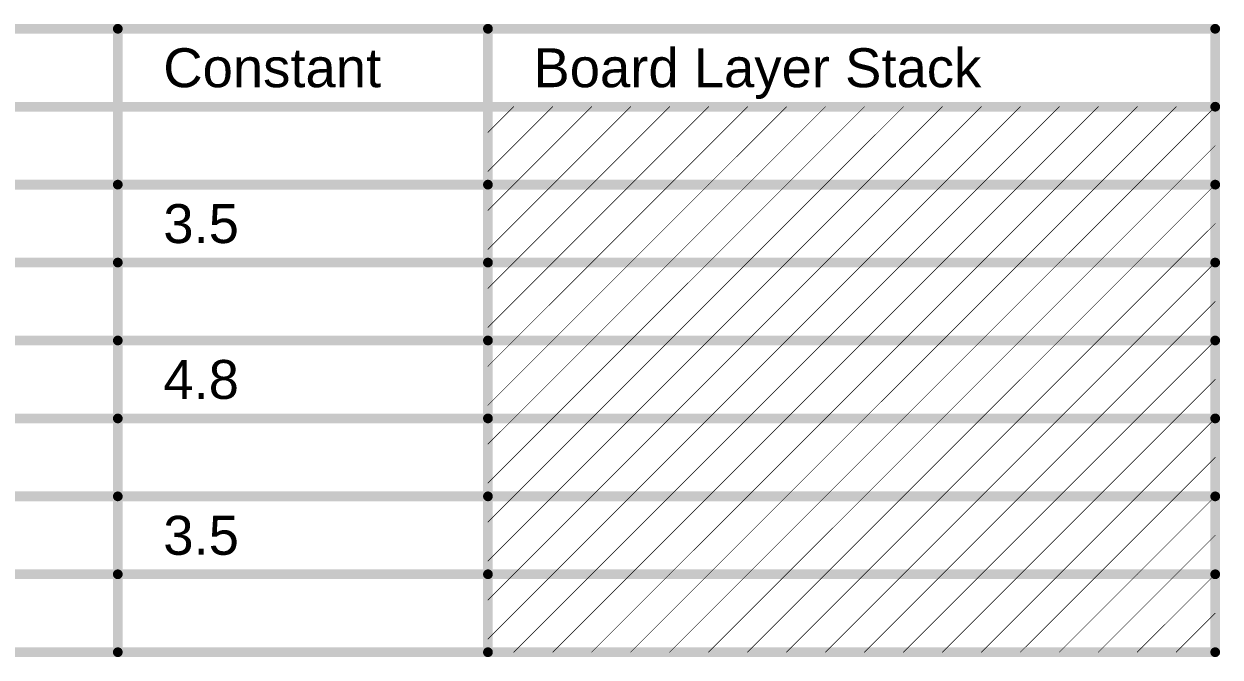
# Model space of a CAD drawing. Header units: millimetres. Extents: x -25 to 98, y -11 to 79.
# Drawn here: x 48.93 to 95.71, y 53.98 to 78.74 of the extents above; entities that cross this region are included whole.
import ezdxf

# ---------------------------------------------------------------- set-up
doc = ezdxf.new("R2010")
doc.units = ezdxf.units.MM
doc.layers.add('Mechanical3', color=76, linetype='Continuous')
doc.styles.add('Arial', font='', dxfattribs={"height": 0.2})
doc.styles.get('Arial').set_extended_font_data('Arial')

msp = doc.modelspace()

# ---------------------------------------------------------------- linework, layer by layer
at = {"layer": 'Mechanical3'}
for points, const_width in [([(-19.769, 78.554), (95.516, 78.554)], 0.381), ([(52.602, 54.17), (52.602, 78.554)], 0.381), ([(67.076, 54.17), (67.076, 78.554)], 0.381), ([(95.516, 54.17), (95.516, 78.554)], 0.381), ([(-19.769, 75.506), (95.516, 75.506)], 0.381), ([(67.076, 72.974), (69.608, 75.506)], 0.0254), ([(67.076, 74.498), (68.084, 75.506)], 0.0254), ([(68.084, 72.458), (71.132, 75.506)], 0.0254), ([(69.608, 72.458), (72.656, 75.506)], 0.0254), ([(71.132, 72.458), (74.18, 75.506)], 0.0254), ([(72.656, 72.458), (75.704, 75.506)], 0.0254), ([(74.18, 72.458), (77.228, 75.506)], 0.0254), ([(75.704, 72.458), (78.752, 75.506)], 0.0254), ([(77.228, 72.458), (80.276, 75.506)], 0.0254), ([(78.752, 72.458), (81.8, 75.506)], 0.0254), ([(80.276, 72.458), (83.324, 75.506)], 0.0254), ([(81.8, 72.458), (84.848, 75.506)], 0.0254), ([(83.324, 72.458), (86.372, 75.506)], 0.0254), ([(84.848, 72.458), (87.896, 75.506)], 0.0254), ([(86.372, 72.458), (89.42, 75.506)], 0.0254), ([(87.896, 72.458), (90.944, 75.506)], 0.0254), ([(89.42, 72.458), (92.468, 75.506)], 0.0254), ([(90.944, 72.458), (93.992, 75.506)], 0.0254), ([(92.468, 72.458), (95.516, 75.506)], 0.0254), ([(93.992, 72.458), (95.516, 73.982)], 0.0254), ([(36.096, 72.458), (52.602, 72.458)], 0.381), ([(52.602, 72.458), (67.076, 72.458)], 0.381), ([(67.076, 72.458), (95.516, 72.458)], 0.381), ([(67.076, 69.926), (69.608, 72.458)], 0.0254), ([(67.076, 71.45), (68.084, 72.458)], 0.0254), ([(68.084, 69.41), (71.132, 72.458)], 0.0254), ([(69.608, 69.41), (72.656, 72.458)], 0.0254), ([(71.132, 69.41), (74.18, 72.458)], 0.0254), ([(72.656, 69.41), (75.704, 72.458)], 0.0254), ([(74.18, 69.41), (77.228, 72.458)], 0.0254), ([(75.704, 69.41), (78.752, 72.458)], 0.0254), ([(77.228, 69.41), (80.276, 72.458)], 0.0254), ([(78.752, 69.41), (81.8, 72.458)], 0.0254), ([(80.276, 69.41), (83.324, 72.458)], 0.0254), ([(81.8, 69.41), (84.848, 72.458)], 0.0254), ([(83.324, 69.41), (86.372, 72.458)], 0.0254), ([(84.848, 69.41), (87.896, 72.458)], 0.0254), ([(86.372, 69.41), (89.42, 72.458)], 0.0254), ([(87.896, 69.41), (90.944, 72.458)], 0.0254), ([(89.42, 69.41), (92.468, 72.458)], 0.0254), ([(90.944, 69.41), (93.992, 72.458)], 0.0254), ([(92.468, 69.41), (95.516, 72.458)], 0.0254), ([(93.992, 69.41), (95.516, 70.934)], 0.0254), ([(36.096, 69.41), (52.602, 69.41)], 0.381), ([(52.602, 69.41), (67.076, 69.41)], 0.381), ([(67.076, 69.41), (95.516, 69.41)], 0.381), ([(67.076, 66.878), (69.608, 69.41)], 0.0254), ([(67.076, 68.402), (68.084, 69.41)], 0.0254), ([(68.084, 66.362), (71.132, 69.41)], 0.0254), ([(69.608, 66.362), (72.656, 69.41)], 0.0254), ([(71.132, 66.362), (74.18, 69.41)], 0.0254), ([(72.656, 66.362), (75.704, 69.41)], 0.0254), ([(74.18, 66.362), (77.228, 69.41)], 0.0254), ([(75.704, 66.362), (78.752, 69.41)], 0.0254), ([(77.228, 66.362), (80.276, 69.41)], 0.0254), ([(78.752, 66.362), (81.8, 69.41)], 0.0254), ([(80.276, 66.362), (83.324, 69.41)], 0.0254), ([(81.8, 66.362), (84.848, 69.41)], 0.0254), ([(83.324, 66.362), (86.372, 69.41)], 0.0254), ([(84.848, 66.362), (87.896, 69.41)], 0.0254), ([(86.372, 66.362), (89.42, 69.41)], 0.0254), ([(87.896, 66.362), (90.944, 69.41)], 0.0254), ([(89.42, 66.362), (92.468, 69.41)], 0.0254), ([(90.944, 66.362), (93.992, 69.41)], 0.0254), ([(92.468, 66.362), (95.516, 69.41)], 0.0254), ([(93.992, 66.362), (95.516, 67.886)], 0.0254), ([(36.096, 66.362), (52.602, 66.362)], 0.381), ([(52.602, 66.362), (67.076, 66.362)], 0.381), ([(67.076, 66.362), (95.516, 66.362)], 0.381), ([(67.076, 63.83), (69.608, 66.362)], 0.0254), ([(67.076, 65.354), (68.084, 66.362)], 0.0254), ([(68.084, 63.314), (71.132, 66.362)], 0.0254), ([(69.608, 63.314), (72.656, 66.362)], 0.0254), ([(71.132, 63.314), (74.18, 66.362)], 0.0254), ([(72.656, 63.314), (75.704, 66.362)], 0.0254), ([(74.18, 63.314), (77.228, 66.362)], 0.0254), ([(75.704, 63.314), (78.752, 66.362)], 0.0254), ([(77.228, 63.314), (80.276, 66.362)], 0.0254), ([(78.752, 63.314), (81.8, 66.362)], 0.0254), ([(80.276, 63.314), (83.324, 66.362)], 0.0254), ([(81.8, 63.314), (84.848, 66.362)], 0.0254), ([(83.324, 63.314), (86.372, 66.362)], 0.0254), ([(84.848, 63.314), (87.896, 66.362)], 0.0254), ([(86.372, 63.314), (89.42, 66.362)], 0.0254), ([(87.896, 63.314), (90.944, 66.362)], 0.0254), ([(89.42, 63.314), (92.468, 66.362)], 0.0254), ([(90.944, 63.314), (93.992, 66.362)], 0.0254), ([(92.468, 63.314), (95.516, 66.362)], 0.0254), ([(93.992, 63.314), (95.516, 64.838)], 0.0254), ([(36.096, 63.314), (52.602, 63.314)], 0.381), ([(52.602, 63.314), (67.076, 63.314)], 0.381), ([(67.076, 63.314), (95.516, 63.314)], 0.381), ([(67.076, 60.782), (69.608, 63.314)], 0.0254), ([(67.076, 62.306), (68.084, 63.314)], 0.0254), ([(68.084, 60.266), (71.132, 63.314)], 0.0254), ([(69.608, 60.266), (72.656, 63.314)], 0.0254), ([(71.132, 60.266), (74.18, 63.314)], 0.0254), ([(72.656, 60.266), (75.704, 63.314)], 0.0254), ([(74.18, 60.266), (77.228, 63.314)], 0.0254), ([(75.704, 60.266), (78.752, 63.314)], 0.0254), ([(77.228, 60.266), (80.276, 63.314)], 0.0254), ([(78.752, 60.266), (81.8, 63.314)], 0.0254), ([(80.276, 60.266), (83.324, 63.314)], 0.0254), ([(81.8, 60.266), (84.848, 63.314)], 0.0254), ([(83.324, 60.266), (86.372, 63.314)], 0.0254), ([(84.848, 60.266), (87.896, 63.314)], 0.0254), ([(86.372, 60.266), (89.42, 63.314)], 0.0254), ([(87.896, 60.266), (90.944, 63.314)], 0.0254), ([(89.42, 60.266), (92.468, 63.314)], 0.0254), ([(90.944, 60.266), (93.992, 63.314)], 0.0254), ([(92.468, 60.266), (95.516, 63.314)], 0.0254), ([(93.992, 60.266), (95.516, 61.79)], 0.0254), ([(36.096, 60.266), (52.602, 60.266)], 0.381), ([(52.602, 60.266), (67.076, 60.266)], 0.381), ([(67.076, 60.266), (95.516, 60.266)], 0.381), ([(67.076, 57.734), (69.608, 60.266)], 0.0254), ([(67.076, 59.258), (68.084, 60.266)], 0.0254), ([(68.084, 57.218), (71.132, 60.266)], 0.0254), ([(69.608, 57.218), (72.656, 60.266)], 0.0254), ([(71.132, 57.218), (74.18, 60.266)], 0.0254), ([(72.656, 57.218), (75.704, 60.266)], 0.0254), ([(74.18, 57.218), (77.228, 60.266)], 0.0254), ([(75.704, 57.218), (78.752, 60.266)], 0.0254), ([(77.228, 57.218), (80.276, 60.266)], 0.0254), ([(78.752, 57.218), (81.8, 60.266)], 0.0254), ([(80.276, 57.218), (83.324, 60.266)], 0.0254), ([(81.8, 57.218), (84.848, 60.266)], 0.0254), ([(83.324, 57.218), (86.372, 60.266)], 0.0254), ([(84.848, 57.218), (87.896, 60.266)], 0.0254), ([(86.372, 57.218), (89.42, 60.266)], 0.0254), ([(87.896, 57.218), (90.944, 60.266)], 0.0254), ([(89.42, 57.218), (92.468, 60.266)], 0.0254), ([(90.944, 57.218), (93.992, 60.266)], 0.0254), ([(92.468, 57.218), (95.516, 60.266)], 0.0254), ([(93.992, 57.218), (95.516, 58.742)], 0.0254), ([(36.096, 57.218), (52.602, 57.218)], 0.381), ([(52.602, 57.218), (67.076, 57.218)], 0.381), ([(67.076, 57.218), (95.516, 57.218)], 0.381), ([(67.076, 54.686), (69.608, 57.218)], 0.0254), ([(67.076, 56.21), (68.084, 57.218)], 0.0254), ([(68.084, 54.17), (71.132, 57.218)], 0.0254), ([(69.608, 54.17), (72.656, 57.218)], 0.0254), ([(71.132, 54.17), (74.18, 57.218)], 0.0254), ([(72.656, 54.17), (75.704, 57.218)], 0.0254), ([(74.18, 54.17), (77.228, 57.218)], 0.0254), ([(75.704, 54.17), (78.752, 57.218)], 0.0254), ([(77.228, 54.17), (80.276, 57.218)], 0.0254), ([(78.752, 54.17), (81.8, 57.218)], 0.0254), ([(80.276, 54.17), (83.324, 57.218)], 0.0254), ([(81.8, 54.17), (84.848, 57.218)], 0.0254), ([(83.324, 54.17), (86.372, 57.218)], 0.0254), ([(84.848, 54.17), (87.896, 57.218)], 0.0254), ([(86.372, 54.17), (89.42, 57.218)], 0.0254), ([(87.896, 54.17), (90.944, 57.218)], 0.0254), ([(89.42, 54.17), (92.468, 57.218)], 0.0254), ([(90.944, 54.17), (93.992, 57.218)], 0.0254), ([(92.468, 54.17), (95.516, 57.218)], 0.0254), ([(93.992, 54.17), (95.516, 55.694)], 0.0254), ([(36.096, 54.17), (52.602, 54.17)], 0.381), ([(52.602, 54.17), (67.076, 54.17)], 0.381), ([(67.076, 54.17), (95.516, 54.17)], 0.381)]:
    msp.add_lwpolyline(points, dxfattribs=dict(at, const_width=const_width))
for points, const_width in [([(52.507, 78.554, 1), (52.697, 78.554, 1)], 0.191), ([(66.981, 78.554, 1), (67.172, 78.554, 1)], 0.191), ([(95.421, 78.554, 1), (95.612, 78.554, 1)], 0.191), ([(95.421, 78.554, 1), (95.612, 78.554, 1)], 0.191), ([(68.078, 75.506, 1), (68.091, 75.506, 1)], 0.0127), ([(69.602, 75.506, 1), (69.615, 75.506, 1)], 0.0127), ([(71.126, 75.506, 1), (71.139, 75.506, 1)], 0.0127), ([(72.65, 75.506, 1), (72.663, 75.506, 1)], 0.0127), ([(74.174, 75.506, 1), (74.187, 75.506, 1)], 0.0127), ([(75.698, 75.506, 1), (75.711, 75.506, 1)], 0.0127), ([(77.222, 75.506, 1), (77.235, 75.506, 1)], 0.0127), ([(78.746, 75.506, 1), (78.759, 75.506, 1)], 0.0127), ([(80.27, 75.506, 1), (80.283, 75.506, 1)], 0.0127), ([(81.794, 75.506, 1), (81.807, 75.506, 1)], 0.0127), ([(83.318, 75.506, 1), (83.331, 75.506, 1)], 0.0127), ([(84.842, 75.506, 1), (84.855, 75.506, 1)], 0.0127), ([(86.366, 75.506, 1), (86.379, 75.506, 1)], 0.0127), ([(87.89, 75.506, 1), (87.903, 75.506, 1)], 0.0127), ([(89.414, 75.506, 1), (89.427, 75.506, 1)], 0.0127), ([(90.938, 75.506, 1), (90.951, 75.506, 1)], 0.0127), ([(92.462, 75.506, 1), (92.475, 75.506, 1)], 0.0127), ([(93.986, 75.506, 1), (93.999, 75.506, 1)], 0.0127), ([(95.421, 75.506, 1), (95.612, 75.506, 1)], 0.191), ([(95.51, 75.506, 1), (95.523, 75.506, 1)], 0.0127), ([(67.07, 74.498, 1), (67.083, 74.498, 1)], 0.0127), ([(95.51, 73.982, 1), (95.523, 73.982, 1)], 0.0127), ([(67.07, 72.974, 1), (67.083, 72.974, 1)], 0.0127), ([(52.507, 72.458, 1), (52.697, 72.458, 1)], 0.191), ([(52.507, 72.458, 1), (52.697, 72.458, 1)], 0.191), ([(66.981, 72.458, 1), (67.172, 72.458, 1)], 0.191), ([(66.981, 72.458, 1), (67.172, 72.458, 1)], 0.191), ([(95.421, 72.458, 1), (95.612, 72.458, 1)], 0.191), ([(68.078, 72.458, 1), (68.091, 72.458, 1)], 0.0127), ([(68.078, 72.458, 1), (68.091, 72.458, 1)], 0.0127), ([(69.602, 72.458, 1), (69.615, 72.458, 1)], 0.0127), ([(69.602, 72.458, 1), (69.615, 72.458, 1)], 0.0127), ([(71.126, 72.458, 1), (71.139, 72.458, 1)], 0.0127), ([(71.126, 72.458, 1), (71.139, 72.458, 1)], 0.0127), ([(72.65, 72.458, 1), (72.663, 72.458, 1)], 0.0127), ([(72.65, 72.458, 1), (72.663, 72.458, 1)], 0.0127), ([(74.174, 72.458, 1), (74.187, 72.458, 1)], 0.0127), ([(74.174, 72.458, 1), (74.187, 72.458, 1)], 0.0127), ([(75.698, 72.458, 1), (75.711, 72.458, 1)], 0.0127), ([(75.698, 72.458, 1), (75.711, 72.458, 1)], 0.0127), ([(77.222, 72.458, 1), (77.235, 72.458, 1)], 0.0127), ([(77.222, 72.458, 1), (77.235, 72.458, 1)], 0.0127), ([(78.746, 72.458, 1), (78.759, 72.458, 1)], 0.0127), ([(78.746, 72.458, 1), (78.759, 72.458, 1)], 0.0127), ([(80.27, 72.458, 1), (80.283, 72.458, 1)], 0.0127), ([(80.27, 72.458, 1), (80.283, 72.458, 1)], 0.0127), ([(81.794, 72.458, 1), (81.807, 72.458, 1)], 0.0127), ([(81.794, 72.458, 1), (81.807, 72.458, 1)], 0.0127), ([(83.318, 72.458, 1), (83.331, 72.458, 1)], 0.0127), ([(83.318, 72.458, 1), (83.331, 72.458, 1)], 0.0127), ([(84.842, 72.458, 1), (84.855, 72.458, 1)], 0.0127), ([(84.842, 72.458, 1), (84.855, 72.458, 1)], 0.0127), ([(86.366, 72.458, 1), (86.379, 72.458, 1)], 0.0127), ([(86.366, 72.458, 1), (86.379, 72.458, 1)], 0.0127), ([(87.89, 72.458, 1), (87.903, 72.458, 1)], 0.0127), ([(87.89, 72.458, 1), (87.903, 72.458, 1)], 0.0127), ([(89.414, 72.458, 1), (89.427, 72.458, 1)], 0.0127), ([(89.414, 72.458, 1), (89.427, 72.458, 1)], 0.0127), ([(90.938, 72.458, 1), (90.951, 72.458, 1)], 0.0127), ([(90.938, 72.458, 1), (90.951, 72.458, 1)], 0.0127), ([(92.462, 72.458, 1), (92.475, 72.458, 1)], 0.0127), ([(92.462, 72.458, 1), (92.475, 72.458, 1)], 0.0127), ([(93.986, 72.458, 1), (93.999, 72.458, 1)], 0.0127), ([(93.986, 72.458, 1), (93.999, 72.458, 1)], 0.0127), ([(95.51, 72.458, 1), (95.523, 72.458, 1)], 0.0127), ([(67.07, 71.45, 1), (67.083, 71.45, 1)], 0.0127), ([(95.51, 70.934, 1), (95.523, 70.934, 1)], 0.0127), ([(67.07, 69.926, 1), (67.083, 69.926, 1)], 0.0127), ([(52.507, 69.41, 1), (52.697, 69.41, 1)], 0.191), ([(52.507, 69.41, 1), (52.697, 69.41, 1)], 0.191), ([(66.981, 69.41, 1), (67.172, 69.41, 1)], 0.191), ([(66.981, 69.41, 1), (67.172, 69.41, 1)], 0.191), ([(68.078, 69.41, 1), (68.091, 69.41, 1)], 0.0127), ([(68.078, 69.41, 1), (68.091, 69.41, 1)], 0.0127), ([(69.602, 69.41, 1), (69.615, 69.41, 1)], 0.0127), ([(69.602, 69.41, 1), (69.615, 69.41, 1)], 0.0127), ([(71.126, 69.41, 1), (71.139, 69.41, 1)], 0.0127), ([(71.126, 69.41, 1), (71.139, 69.41, 1)], 0.0127), ([(72.65, 69.41, 1), (72.663, 69.41, 1)], 0.0127), ([(72.65, 69.41, 1), (72.663, 69.41, 1)], 0.0127), ([(74.174, 69.41, 1), (74.187, 69.41, 1)], 0.0127), ([(74.174, 69.41, 1), (74.187, 69.41, 1)], 0.0127), ([(75.698, 69.41, 1), (75.711, 69.41, 1)], 0.0127), ([(75.698, 69.41, 1), (75.711, 69.41, 1)], 0.0127), ([(77.222, 69.41, 1), (77.235, 69.41, 1)], 0.0127), ([(77.222, 69.41, 1), (77.235, 69.41, 1)], 0.0127), ([(78.746, 69.41, 1), (78.759, 69.41, 1)], 0.0127), ([(78.746, 69.41, 1), (78.759, 69.41, 1)], 0.0127), ([(80.27, 69.41, 1), (80.283, 69.41, 1)], 0.0127), ([(80.27, 69.41, 1), (80.283, 69.41, 1)], 0.0127), ([(81.794, 69.41, 1), (81.807, 69.41, 1)], 0.0127), ([(81.794, 69.41, 1), (81.807, 69.41, 1)], 0.0127), ([(83.318, 69.41, 1), (83.331, 69.41, 1)], 0.0127), ([(83.318, 69.41, 1), (83.331, 69.41, 1)], 0.0127), ([(84.842, 69.41, 1), (84.855, 69.41, 1)], 0.0127), ([(84.842, 69.41, 1), (84.855, 69.41, 1)], 0.0127), ([(86.366, 69.41, 1), (86.379, 69.41, 1)], 0.0127), ([(86.366, 69.41, 1), (86.379, 69.41, 1)], 0.0127), ([(87.89, 69.41, 1), (87.903, 69.41, 1)], 0.0127), ([(87.89, 69.41, 1), (87.903, 69.41, 1)], 0.0127), ([(89.414, 69.41, 1), (89.427, 69.41, 1)], 0.0127), ([(89.414, 69.41, 1), (89.427, 69.41, 1)], 0.0127), ([(90.938, 69.41, 1), (90.951, 69.41, 1)], 0.0127), ([(90.938, 69.41, 1), (90.951, 69.41, 1)], 0.0127), ([(92.462, 69.41, 1), (92.475, 69.41, 1)], 0.0127), ([(92.462, 69.41, 1), (92.475, 69.41, 1)], 0.0127), ([(93.986, 69.41, 1), (93.999, 69.41, 1)], 0.0127), ([(93.986, 69.41, 1), (93.999, 69.41, 1)], 0.0127), ([(95.421, 69.41, 1), (95.612, 69.41, 1)], 0.191), ([(95.51, 69.41, 1), (95.523, 69.41, 1)], 0.0127), ([(67.07, 68.402, 1), (67.083, 68.402, 1)], 0.0127), ([(95.51, 67.886, 1), (95.523, 67.886, 1)], 0.0127), ([(67.07, 66.878, 1), (67.083, 66.878, 1)], 0.0127), ([(52.507, 66.362, 1), (52.697, 66.362, 1)], 0.191), ([(52.507, 66.362, 1), (52.697, 66.362, 1)], 0.191), ([(66.981, 66.362, 1), (67.172, 66.362, 1)], 0.191), ([(66.981, 66.362, 1), (67.172, 66.362, 1)], 0.191), ([(95.421, 66.362, 1), (95.612, 66.362, 1)], 0.191), ([(68.078, 66.362, 1), (68.091, 66.362, 1)], 0.0127), ([(68.078, 66.362, 1), (68.091, 66.362, 1)], 0.0127), ([(69.602, 66.362, 1), (69.615, 66.362, 1)], 0.0127), ([(69.602, 66.362, 1), (69.615, 66.362, 1)], 0.0127), ([(71.126, 66.362, 1), (71.139, 66.362, 1)], 0.0127), ([(71.126, 66.362, 1), (71.139, 66.362, 1)], 0.0127), ([(72.65, 66.362, 1), (72.663, 66.362, 1)], 0.0127), ([(72.65, 66.362, 1), (72.663, 66.362, 1)], 0.0127), ([(74.174, 66.362, 1), (74.187, 66.362, 1)], 0.0127), ([(74.174, 66.362, 1), (74.187, 66.362, 1)], 0.0127), ([(75.698, 66.362, 1), (75.711, 66.362, 1)], 0.0127), ([(75.698, 66.362, 1), (75.711, 66.362, 1)], 0.0127), ([(77.222, 66.362, 1), (77.235, 66.362, 1)], 0.0127), ([(77.222, 66.362, 1), (77.235, 66.362, 1)], 0.0127), ([(78.746, 66.362, 1), (78.759, 66.362, 1)], 0.0127), ([(78.746, 66.362, 1), (78.759, 66.362, 1)], 0.0127), ([(80.27, 66.362, 1), (80.283, 66.362, 1)], 0.0127), ([(80.27, 66.362, 1), (80.283, 66.362, 1)], 0.0127), ([(81.794, 66.362, 1), (81.807, 66.362, 1)], 0.0127), ([(81.794, 66.362, 1), (81.807, 66.362, 1)], 0.0127), ([(83.318, 66.362, 1), (83.331, 66.362, 1)], 0.0127), ([(83.318, 66.362, 1), (83.331, 66.362, 1)], 0.0127), ([(84.842, 66.362, 1), (84.855, 66.362, 1)], 0.0127), ([(84.842, 66.362, 1), (84.855, 66.362, 1)], 0.0127), ([(86.366, 66.362, 1), (86.379, 66.362, 1)], 0.0127), ([(86.366, 66.362, 1), (86.379, 66.362, 1)], 0.0127), ([(87.89, 66.362, 1), (87.903, 66.362, 1)], 0.0127), ([(87.89, 66.362, 1), (87.903, 66.362, 1)], 0.0127), ([(89.414, 66.362, 1), (89.427, 66.362, 1)], 0.0127), ([(89.414, 66.362, 1), (89.427, 66.362, 1)], 0.0127), ([(90.938, 66.362, 1), (90.951, 66.362, 1)], 0.0127), ([(90.938, 66.362, 1), (90.951, 66.362, 1)], 0.0127), ([(92.462, 66.362, 1), (92.475, 66.362, 1)], 0.0127), ([(92.462, 66.362, 1), (92.475, 66.362, 1)], 0.0127), ([(93.986, 66.362, 1), (93.999, 66.362, 1)], 0.0127), ([(93.986, 66.362, 1), (93.999, 66.362, 1)], 0.0127), ([(95.51, 66.362, 1), (95.523, 66.362, 1)], 0.0127), ([(67.07, 65.354, 1), (67.083, 65.354, 1)], 0.0127), ([(95.51, 64.838, 1), (95.523, 64.838, 1)], 0.0127), ([(67.07, 63.83, 1), (67.083, 63.83, 1)], 0.0127), ([(52.507, 63.314, 1), (52.697, 63.314, 1)], 0.191), ([(52.507, 63.314, 1), (52.697, 63.314, 1)], 0.191), ([(66.981, 63.314, 1), (67.172, 63.314, 1)], 0.191), ([(66.981, 63.314, 1), (67.172, 63.314, 1)], 0.191), ([(68.078, 63.314, 1), (68.091, 63.314, 1)], 0.0127), ([(68.078, 63.314, 1), (68.091, 63.314, 1)], 0.0127), ([(69.602, 63.314, 1), (69.615, 63.314, 1)], 0.0127), ([(69.602, 63.314, 1), (69.615, 63.314, 1)], 0.0127), ([(71.126, 63.314, 1), (71.139, 63.314, 1)], 0.0127), ([(71.126, 63.314, 1), (71.139, 63.314, 1)], 0.0127), ([(72.65, 63.314, 1), (72.663, 63.314, 1)], 0.0127), ([(72.65, 63.314, 1), (72.663, 63.314, 1)], 0.0127), ([(74.174, 63.314, 1), (74.187, 63.314, 1)], 0.0127), ([(74.174, 63.314, 1), (74.187, 63.314, 1)], 0.0127), ([(75.698, 63.314, 1), (75.711, 63.314, 1)], 0.0127), ([(75.698, 63.314, 1), (75.711, 63.314, 1)], 0.0127), ([(77.222, 63.314, 1), (77.235, 63.314, 1)], 0.0127), ([(77.222, 63.314, 1), (77.235, 63.314, 1)], 0.0127), ([(78.746, 63.314, 1), (78.759, 63.314, 1)], 0.0127), ([(78.746, 63.314, 1), (78.759, 63.314, 1)], 0.0127), ([(80.27, 63.314, 1), (80.283, 63.314, 1)], 0.0127), ([(80.27, 63.314, 1), (80.283, 63.314, 1)], 0.0127), ([(81.794, 63.314, 1), (81.807, 63.314, 1)], 0.0127), ([(81.794, 63.314, 1), (81.807, 63.314, 1)], 0.0127), ([(83.318, 63.314, 1), (83.331, 63.314, 1)], 0.0127), ([(83.318, 63.314, 1), (83.331, 63.314, 1)], 0.0127), ([(84.842, 63.314, 1), (84.855, 63.314, 1)], 0.0127), ([(84.842, 63.314, 1), (84.855, 63.314, 1)], 0.0127), ([(86.366, 63.314, 1), (86.379, 63.314, 1)], 0.0127), ([(86.366, 63.314, 1), (86.379, 63.314, 1)], 0.0127), ([(87.89, 63.314, 1), (87.903, 63.314, 1)], 0.0127), ([(87.89, 63.314, 1), (87.903, 63.314, 1)], 0.0127), ([(89.414, 63.314, 1), (89.427, 63.314, 1)], 0.0127), ([(89.414, 63.314, 1), (89.427, 63.314, 1)], 0.0127), ([(90.938, 63.314, 1), (90.951, 63.314, 1)], 0.0127), ([(90.938, 63.314, 1), (90.951, 63.314, 1)], 0.0127), ([(92.462, 63.314, 1), (92.475, 63.314, 1)], 0.0127), ([(92.462, 63.314, 1), (92.475, 63.314, 1)], 0.0127), ([(93.986, 63.314, 1), (93.999, 63.314, 1)], 0.0127), ([(93.986, 63.314, 1), (93.999, 63.314, 1)], 0.0127), ([(95.421, 63.314, 1), (95.612, 63.314, 1)], 0.191), ([(95.51, 63.314, 1), (95.523, 63.314, 1)], 0.0127), ([(67.07, 62.306, 1), (67.083, 62.306, 1)], 0.0127), ([(95.51, 61.79, 1), (95.523, 61.79, 1)], 0.0127), ([(52.507, 60.266, 1), (52.697, 60.266, 1)], 0.191), ([(52.507, 60.266, 1), (52.697, 60.266, 1)], 0.191), ([(66.981, 60.266, 1), (67.172, 60.266, 1)], 0.191), ([(66.981, 60.266, 1), (67.172, 60.266, 1)], 0.191), ([(67.07, 60.782, 1), (67.083, 60.782, 1)], 0.0127), ([(95.421, 60.266, 1), (95.612, 60.266, 1)], 0.191), ([(68.078, 60.266, 1), (68.091, 60.266, 1)], 0.0127), ([(68.078, 60.266, 1), (68.091, 60.266, 1)], 0.0127), ([(69.602, 60.266, 1), (69.615, 60.266, 1)], 0.0127), ([(69.602, 60.266, 1), (69.615, 60.266, 1)], 0.0127), ([(71.126, 60.266, 1), (71.139, 60.266, 1)], 0.0127), ([(71.126, 60.266, 1), (71.139, 60.266, 1)], 0.0127), ([(72.65, 60.266, 1), (72.663, 60.266, 1)], 0.0127), ([(72.65, 60.266, 1), (72.663, 60.266, 1)], 0.0127), ([(74.174, 60.266, 1), (74.187, 60.266, 1)], 0.0127), ([(74.174, 60.266, 1), (74.187, 60.266, 1)], 0.0127), ([(75.698, 60.266, 1), (75.711, 60.266, 1)], 0.0127), ([(75.698, 60.266, 1), (75.711, 60.266, 1)], 0.0127), ([(77.222, 60.266, 1), (77.235, 60.266, 1)], 0.0127), ([(77.222, 60.266, 1), (77.235, 60.266, 1)], 0.0127), ([(78.746, 60.266, 1), (78.759, 60.266, 1)], 0.0127), ([(78.746, 60.266, 1), (78.759, 60.266, 1)], 0.0127), ([(80.27, 60.266, 1), (80.283, 60.266, 1)], 0.0127), ([(80.27, 60.266, 1), (80.283, 60.266, 1)], 0.0127), ([(81.794, 60.266, 1), (81.807, 60.266, 1)], 0.0127), ([(81.794, 60.266, 1), (81.807, 60.266, 1)], 0.0127), ([(83.318, 60.266, 1), (83.331, 60.266, 1)], 0.0127), ([(83.318, 60.266, 1), (83.331, 60.266, 1)], 0.0127), ([(84.842, 60.266, 1), (84.855, 60.266, 1)], 0.0127), ([(84.842, 60.266, 1), (84.855, 60.266, 1)], 0.0127), ([(86.366, 60.266, 1), (86.379, 60.266, 1)], 0.0127), ([(86.366, 60.266, 1), (86.379, 60.266, 1)], 0.0127), ([(87.89, 60.266, 1), (87.903, 60.266, 1)], 0.0127), ([(87.89, 60.266, 1), (87.903, 60.266, 1)], 0.0127), ([(89.414, 60.266, 1), (89.427, 60.266, 1)], 0.0127), ([(89.414, 60.266, 1), (89.427, 60.266, 1)], 0.0127), ([(90.938, 60.266, 1), (90.951, 60.266, 1)], 0.0127), ([(90.938, 60.266, 1), (90.951, 60.266, 1)], 0.0127), ([(92.462, 60.266, 1), (92.475, 60.266, 1)], 0.0127), ([(92.462, 60.266, 1), (92.475, 60.266, 1)], 0.0127), ([(93.986, 60.266, 1), (93.999, 60.266, 1)], 0.0127), ([(93.986, 60.266, 1), (93.999, 60.266, 1)], 0.0127), ([(95.51, 60.266, 1), (95.523, 60.266, 1)], 0.0127), ([(67.07, 59.258, 1), (67.083, 59.258, 1)], 0.0127), ([(95.51, 58.742, 1), (95.523, 58.742, 1)], 0.0127), ([(67.07, 57.734, 1), (67.083, 57.734, 1)], 0.0127), ([(52.507, 57.218, 1), (52.697, 57.218, 1)], 0.191), ([(52.507, 57.218, 1), (52.697, 57.218, 1)], 0.191), ([(66.981, 57.218, 1), (67.172, 57.218, 1)], 0.191), ([(66.981, 57.218, 1), (67.172, 57.218, 1)], 0.191), ([(68.078, 57.218, 1), (68.091, 57.218, 1)], 0.0127), ([(68.078, 57.218, 1), (68.091, 57.218, 1)], 0.0127), ([(69.602, 57.218, 1), (69.615, 57.218, 1)], 0.0127), ([(69.602, 57.218, 1), (69.615, 57.218, 1)], 0.0127), ([(71.126, 57.218, 1), (71.139, 57.218, 1)], 0.0127), ([(71.126, 57.218, 1), (71.139, 57.218, 1)], 0.0127), ([(72.65, 57.218, 1), (72.663, 57.218, 1)], 0.0127), ([(72.65, 57.218, 1), (72.663, 57.218, 1)], 0.0127), ([(74.174, 57.218, 1), (74.187, 57.218, 1)], 0.0127), ([(74.174, 57.218, 1), (74.187, 57.218, 1)], 0.0127), ([(75.698, 57.218, 1), (75.711, 57.218, 1)], 0.0127), ([(75.698, 57.218, 1), (75.711, 57.218, 1)], 0.0127), ([(77.222, 57.218, 1), (77.235, 57.218, 1)], 0.0127), ([(77.222, 57.218, 1), (77.235, 57.218, 1)], 0.0127), ([(78.746, 57.218, 1), (78.759, 57.218, 1)], 0.0127), ([(78.746, 57.218, 1), (78.759, 57.218, 1)], 0.0127), ([(80.27, 57.218, 1), (80.283, 57.218, 1)], 0.0127), ([(80.27, 57.218, 1), (80.283, 57.218, 1)], 0.0127), ([(81.794, 57.218, 1), (81.807, 57.218, 1)], 0.0127), ([(81.794, 57.218, 1), (81.807, 57.218, 1)], 0.0127), ([(83.318, 57.218, 1), (83.331, 57.218, 1)], 0.0127), ([(83.318, 57.218, 1), (83.331, 57.218, 1)], 0.0127), ([(84.842, 57.218, 1), (84.855, 57.218, 1)], 0.0127), ([(84.842, 57.218, 1), (84.855, 57.218, 1)], 0.0127), ([(86.366, 57.218, 1), (86.379, 57.218, 1)], 0.0127), ([(86.366, 57.218, 1), (86.379, 57.218, 1)], 0.0127), ([(87.89, 57.218, 1), (87.903, 57.218, 1)], 0.0127), ([(87.89, 57.218, 1), (87.903, 57.218, 1)], 0.0127), ([(89.414, 57.218, 1), (89.427, 57.218, 1)], 0.0127), ([(89.414, 57.218, 1), (89.427, 57.218, 1)], 0.0127), ([(90.938, 57.218, 1), (90.951, 57.218, 1)], 0.0127), ([(90.938, 57.218, 1), (90.951, 57.218, 1)], 0.0127), ([(92.462, 57.218, 1), (92.475, 57.218, 1)], 0.0127), ([(92.462, 57.218, 1), (92.475, 57.218, 1)], 0.0127), ([(93.986, 57.218, 1), (93.999, 57.218, 1)], 0.0127), ([(93.986, 57.218, 1), (93.999, 57.218, 1)], 0.0127), ([(95.421, 57.218, 1), (95.612, 57.218, 1)], 0.191), ([(95.51, 57.218, 1), (95.523, 57.218, 1)], 0.0127), ([(67.07, 56.21, 1), (67.083, 56.21, 1)], 0.0127), ([(95.51, 55.694, 1), (95.523, 55.694, 1)], 0.0127), ([(52.507, 54.17, 1), (52.697, 54.17, 1)], 0.191), ([(52.507, 54.17, 1), (52.697, 54.17, 1)], 0.191), ([(52.507, 54.17, 1), (52.697, 54.17, 1)], 0.191), ([(66.981, 54.17, 1), (67.172, 54.17, 1)], 0.191), ([(66.981, 54.17, 1), (67.172, 54.17, 1)], 0.191), ([(66.981, 54.17, 1), (67.172, 54.17, 1)], 0.191), ([(67.07, 54.686, 1), (67.083, 54.686, 1)], 0.0127), ([(95.421, 54.17, 1), (95.612, 54.17, 1)], 0.191), ([(95.421, 54.17, 1), (95.612, 54.17, 1)], 0.191), ([(68.078, 54.17, 1), (68.091, 54.17, 1)], 0.0127), ([(69.602, 54.17, 1), (69.615, 54.17, 1)], 0.0127), ([(71.126, 54.17, 1), (71.139, 54.17, 1)], 0.0127), ([(72.65, 54.17, 1), (72.663, 54.17, 1)], 0.0127), ([(74.174, 54.17, 1), (74.187, 54.17, 1)], 0.0127), ([(75.698, 54.17, 1), (75.711, 54.17, 1)], 0.0127), ([(77.222, 54.17, 1), (77.235, 54.17, 1)], 0.0127), ([(78.746, 54.17, 1), (78.759, 54.17, 1)], 0.0127), ([(80.27, 54.17, 1), (80.283, 54.17, 1)], 0.0127), ([(81.794, 54.17, 1), (81.807, 54.17, 1)], 0.0127), ([(83.318, 54.17, 1), (83.331, 54.17, 1)], 0.0127), ([(84.842, 54.17, 1), (84.855, 54.17, 1)], 0.0127), ([(86.366, 54.17, 1), (86.379, 54.17, 1)], 0.0127), ([(87.89, 54.17, 1), (87.903, 54.17, 1)], 0.0127), ([(89.414, 54.17, 1), (89.427, 54.17, 1)], 0.0127), ([(90.938, 54.17, 1), (90.951, 54.17, 1)], 0.0127), ([(92.462, 54.17, 1), (92.475, 54.17, 1)], 0.0127), ([(93.986, 54.17, 1), (93.999, 54.17, 1)], 0.0127)]:
    msp.add_lwpolyline(points, format="xyb", close=True, dxfattribs=dict(at, const_width=const_width))

# ---------------------------------------------------------------- texts
at = {"layer": 'Mechanical3', "style": 'Arial'}
for s, p in [('Constant', (54.38, 76.268)), ('Board Layer Stack', (68.854, 76.268)), ('3.5', (54.38, 70.172)), ('4.8', (54.38, 64.076)), ('3.5', (54.38, 57.98))]:
    msp.add_text(s, height=1.524, dxfattribs=at).set_placement(p)

doc.saveas('drawing.dxf')
